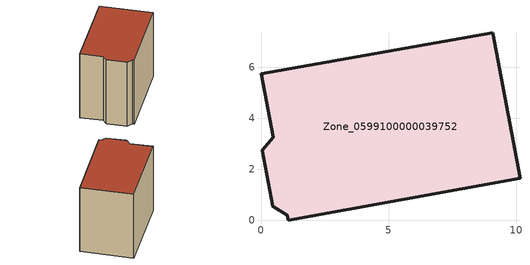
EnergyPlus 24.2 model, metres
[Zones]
Zone_0599100000039752
 floor ground (C_G): 0.04,2.74 0.47,3.25 0,5.75 9.07,7.35 10.14,1.65 1.06,0 1.02,0.21 0.46,0.55 z0
 wall outside (C_F): 0.47,3.25 0.04,2.74 0.46,0.55 1.02,0.21 1.06,0 10.14,1.65 9.07,7.35 0,5.75 0.47,3.25 z0:8.04
 roof outside (C_R): 1.02,0.21 1.06,0 10.14,1.65 9.07,7.35 0,5.75 0.47,3.25 0.04,2.74 0.46,0.55 z8.04
[BUILDING]
Pand.0599100000039752: North Axis=0; Terrain=City; Loads Convergence Tolerance Value=0.04; Temperature Convergence Tolerance Value=0.4; Solar Distribution=FullExterior; Maximum Number of Warmup Days=25; Minimum Number of Warmup Days=1
[Site:Location]
Rotterdam.The.Hague.AP_ZH_NLD Design_Conditions: Latitude=51.96; Longitude=4.45; Time Zone=1; Elevation=-4.5
[SITE:GROUNDTEMPERATURE:BUILDINGSURFACE]
18, 18, 18, 18, 18, 18, 18, 18, 18, 18, 18, 18
[MATERIAL] Thermal Absorptance=0.9; Solar Absorptance=0.7; Visible Absorptance=0.7
Name | Roughness | Thickness | Conductivity | Density | Specific Heat
G.TI.1946 | MediumSmooth | 0.15 | 1 | 540 | 1210
F.TI.1946 | Rough | 0.3 | 0.857143 | 1920 | 840
R.TI.1946 | MediumRough | 0.2 | 0.1 | 1500 | 1000
[CONSTRUCTION]
C_G: G.TI.1946
C_F: F.TI.1946
C_R: R.TI.1946
[ZONE]
Zone_0599100000039752: Type=1; Multiplier=1; Ceiling Height=Autocalculate; Volume=Autocalculate; Floor Area=autocalculate; Part of Total Floor Area=Yes
[ZONEINFILTRATION:DESIGNFLOWRATE]
Infil_Zone_0599100000039752: Zone or ZoneList or Space or SpaceList=Zone_0599100000039752; Schedule=AlwaysOn; Design Flow Rate Calculation Method=Flow/Area; Flow Rate per Floor Area=0.003; Constant Term Coefficient=1; Temperature Term Coefficient=0; Velocity Term Coefficient=0; Velocity Squared Term Coefficient=0
[HVACTEMPLATE:ZONE:IDEALLOADSAIRSYSTEM]
Zone_0599100000039752: Maximum Heating Supply Air Temperature=50; Minimum Cooling Supply Air Temperature=13; Maximum Heating Supply Air Humidity Ratio=0.0156; Minimum Cooling Supply Air Humidity Ratio=0.0077; Heating Limit=NoLimit; Cooling Limit=NoLimit; Dehumidification Control Type=ConstantSensibleHeatRatio; Cooling Sensible Heat Ratio=0.7; Dehumidification Setpoint=60; Humidification Control Type=None; Humidification Setpoint=30; Outdoor Air Method=None; Outdoor Air Flow Rate per Person=0.00944; Outdoor Air Flow Rate per Zone Floor Area=0; Outdoor Air Flow Rate per Zone=0; Demand Controlled Ventilation Type=None; Outdoor Air Economizer Type=NoEconomizer; Heat Recovery Type=None; Sensible Heat Recovery Effectiveness=0.7; Latent Heat Recovery Effectiveness=0.65
[ZONECONTROL:THERMOSTAT]
ThermostatControl_Zone_0599100000039752: Zone or ZoneList=Zone_0599100000039752; Control Type Schedule=DualSetpointControlType; Control 1=Thermostat_Zone_0599100000039752; Temperature Difference Between Cutout And Setpoint=0
[THERMOSTATSETPOINT:DUALSETPOINT]
Thermostat_Zone_0599100000039752: Heating Setpoint Temperature Schedule=HeatingSetpoint_Zone_0599100000039752; Cooling Setpoint Temperature Schedule=CoolingSetpoint_Zone_0599100000039752
[SCHEDULE:COMPACT]
HeatingSetpoint_Zone_0599100000039752: Through: 12/31, For: AllDays, Until: 24:00, 21
CoolingSetpoint_Zone_0599100000039752: Through: 12/31, For: AllDays, Until: 24:00, 24
DualSetpointControlType: Through: 12/31, For: AllDays, Until: 24:00, 4
AlwaysOn: Through: 12/31, For: AllDays, Until: 24:00, 1
